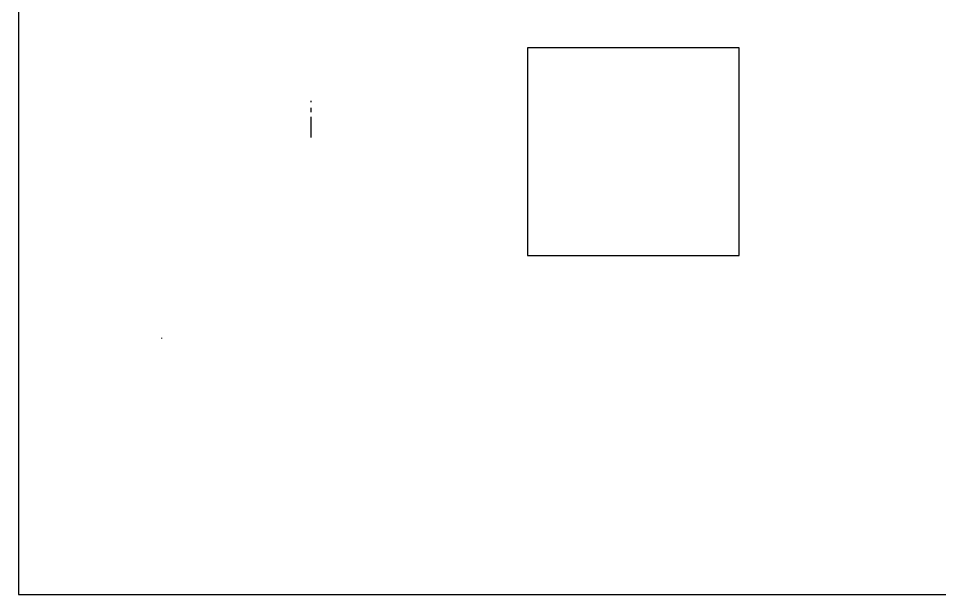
# Model space of a CAD drawing. Header units: millimetres. Extents: x 196 to 687, y 295 to 770.
# Drawn here: x 195.6 to 419.2, y 295.5 to 435.2 of the extents above; entities that cross this region are included whole.
import ezdxf

# ---------------------------------------------------------------- set-up
doc = ezdxf.new("R2010")
doc.units = ezdxf.units.MM

msp = doc.modelspace()

# ---------------------------------------------------------------- linework, layer by layer
msp.add_lwpolyline([(195.63, 295.45), (686.84, 295.45), (686.84, 695.45), (195.63, 695.45)], close=True)
at = {"color": 7}
msp.add_lwpolyline([(319.19, 377.71), (370.59, 377.71), (370.59, 428.08), (319.19, 428.08)], close=True, dxfattribs=at)
at = {"color": 1}
for points in [[(266.65, 415.25), (266.65, 414.89)], [(266.65, 413.51), (266.65, 412.52)], [(266.65, 411.39), (266.65, 406.34)], [(230.45, 357.57), (230.45, 357.76)]]:
    msp.add_lwpolyline(points, dxfattribs=at)
for centre, radius, start, end in [((249.91, 413.95), 4.64, 224.9708, 224.9708), ((248.84, 413.94), 2.49, 26.6206, 26.6206), ((250.42, 413.51), 2.62, 343.6033, 343.6033), ((234.62, 403.33), 8.28, 286.7973, 286.7973), ((333.57, 387.69), 3.55, 239.5636, 239.5636), ((244.39, 368.63), 5.31, 16.0192, 16.0192), ((244.97, 369.5), 0.978, 287.385, 287.385), ((251.85, 354.85), 0.785, 21.3082, 21.3082)]:
    msp.add_arc(centre, radius, start, end, dxfattribs=at)

doc.saveas('drawing.dxf')
